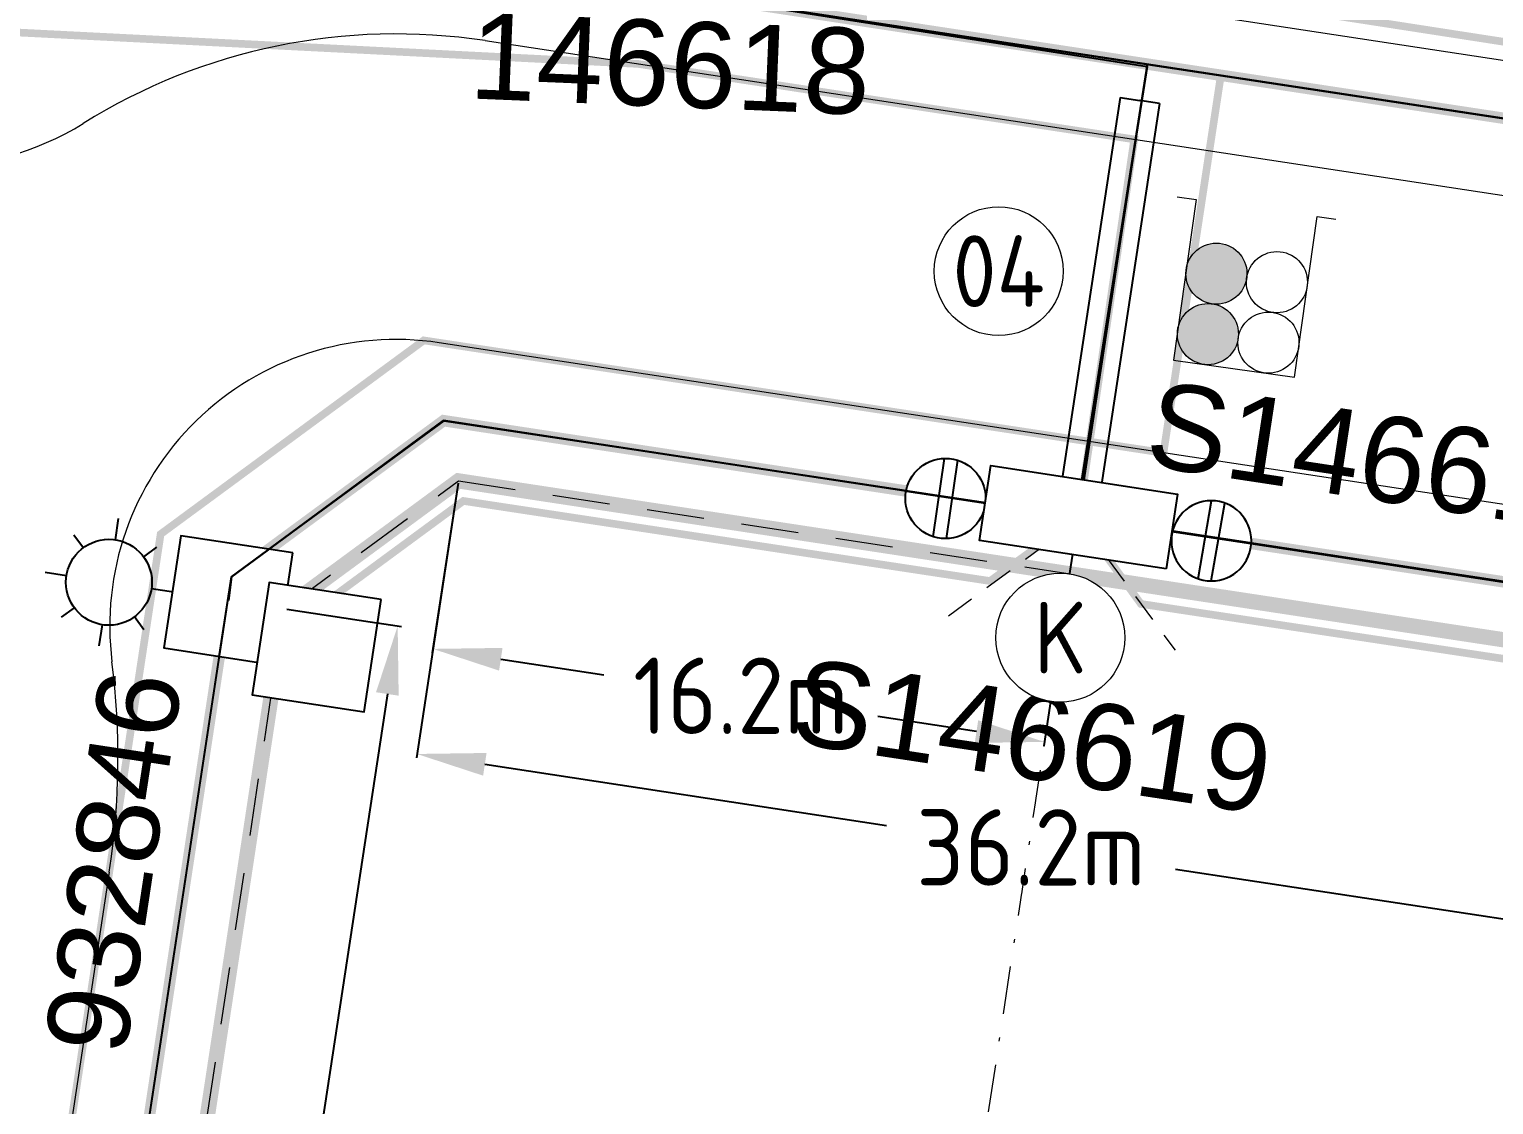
# Model space of a CAD drawing. Header units: metres. Extents: x 277548 to 280124, y 6243677 to 6246862.
# Drawn here: x 278824.48 to 278862.83, y 6245020.4 to 6245048.56 of the extents above; entities that cross this region are included whole.
import ezdxf
from ezdxf.enums import TextEntityAlignment as Align

# ---------------------------------------------------------------- set-up
doc = ezdxf.new("R2010")
doc.units = ezdxf.units.M
for name, pattern in [('Dash', [5, 3, -2]), ('DASHDOT2', [0.5, 0.25, -0.125, 0, -0.125]), ('IE Trench LV', [6.5, 5, -1.5]), ('PHANTOM2', [1.25, 0.625, -0.125, 0.125, -0.125, 0.125, -0.125]), ('Trench-Service', [1.5, 1, -0.5])]:
    doc.linetypes.add(name, pattern=pattern)
doc.layers.get('0').update_dxf_attribs({"color": 6})
for name, color, linetype, plot in [('_User Measure 240 LV CL', 6, 'Continuous', False), ('_User Measure 240 LV RL', 6, 'Continuous', False), ('_User Measure 50 LV', 6, 'Continuous', False), ('_User measure SL', 3, 'Continuous', False)]:
    doc.layers.add(name, color=color, linetype=linetype, plot=plot)
doc.layers.add('_User Measure SL RL', color=7, linetype='Continuous', true_color=0x00c763, plot=False)
for name, color, linetype, lineweight, true_color in [('_User ZKERB-3-1', 7, 'Continuous', 0, 0x949494), ('_User ZSTG2-1-1', 7, 'Continuous', 0, 0x0000f0), ('_User ZSTG5-1-1', 7, 'Continuous', 0, 0x0000f0)]:
    doc.layers.add(name, color=color, linetype=linetype, lineweight=lineweight, true_color=true_color)
doc.layers.add('Cadastre Developer_SP_NEW', color=253, linetype='Continuous', lineweight=5)
for name, color, linetype in [('Duct_SP_NEW', 2, 'Continuous'), ('Equip_LV_NEW', 2, 'Continuous'), ('Equip_SP_SL_NEW', 2, 'Continuous'), ('Mains_LV_NEW_T84', 2, 'Continuous'), ('Mains_LV_New_T94', 2, 'Continuous'), ('Mains_SL_NEW_R6', 2, 'Continuous'), ('Notes', 7, 'Continuous'), ('Notes_LV_MISC', 7, 'Continuous'), ('Notes_SP_MISC', 7, 'Continuous'), ('Notes_SP_NEW', 2, 'Continuous'), ('Services_SP_NEW_UG', 7, 'Trench-Service'), ('SupportsUG_SP_LV_NEW', 2, 'Continuous'), ('SupportsUG_SP_LV_SL_NEW', 2, 'Continuous'), ('Trench_SP_NEW', 2, 'Continuous')]:
    doc.layers.add(name, color=color, linetype=linetype)
doc.styles.add('iecISOCP', font='isocp.shx')
doc.styles.add('ieISOCP', font='isocp.shx')
doc.styles.add('POLE_LABEL', font='arial.ttf')
doc.styles.add('SL_LABEL', font='arial.ttf')
doc.styles.get("Standard").update_dxf_attribs({"font": 'arial.ttf'})
doc.linetypes.add('Cable 4', pattern='A,5.25,-0.1,["o",Standard,S=2,R=0,X=1.2,Y=-0.7],-4', length=9.35)
doc.linetypes.add('Cable New UG', pattern='A,7,-0.25,["x",Standard,S=2,R=0,X=0.2,Y=-0.8],-2.1', length=9.35)
doc.linetypes.add('IE Trench HV', pattern='A,7,-0.2,["/",Standard,S=3,R=0,X=0.6,Y=-1.4],-2.5', length=9.7)
doc.dimstyles.get("Standard").update_dxf_attribs({"dimtxt": 0.18, "dimasz": 0.18, "dimexe": 0.18, "dimexo": 0.0625, "dimgap": 0.09, "dimtad": 0, "dimtih": 1, "dimtoh": 1, "dimdec": 4, "dimzin": 0, "dimdsep": 46, "dimtxsty": 'Standard', "dimcen": 0.09, "dimadec": 0, "dimazin": 0, "dimtfac": 1, "dimtdec": 4, "dimtofl": 0, "dimtmove": 0, "dimatfit": 3, "dimfxl": 1, "dimtolj": 1, "dimtzin": 0, "dimarcsym": 0})

# ---------------------------------------------------------------- blocks, each defined once
blk = doc.blocks.new('PILLAR_NEW')
for tag, height, flags, p in [('ASSET_NUM', 2.25, 8, (2, 4)), ('STREET_CODE', 0.2, 9, (1.5, 2)), ('OWNED_BY', 0.2, 9, (1.5, 1.8)), ('OPERATED_BY', 0.2, 9, (1.5, 1.6)), ('MAINTAINED_BY', 0.2, 9, (1.5, 1.4))]:
    blk.add_attdef(tag, text='', height=height, dxfattribs=dict(flags=flags)).set_placement(p, align=Align.MIDDLE_LEFT)
blk.add_wipeout([(-2.475, 0.99), (2.475, 0.99), (2.475, -0.99), (-2.475, -0.99)])
at = {"lineweight": -3}
blk.add_lwpolyline([(-2.475, 0.99), (2.475, 0.99), (2.475, -0.99), (-2.475, -0.99)], close=True, dxfattribs=at)
for tag, flags, p in [('STATE', 9, (1.5, 1.2)), ('SUPPORT_TYPE', 9, (1.5, 1)), ('USAGE', 9, (1.5, 0.8)), ('LEGEND', 9, (1.5, 0.6)), ('PARENT', 9, (1.5, 0.4)), ('SUBURB', 9, (1.5, 0.2)), ('STREETNAME', 9, (1.5, 0)), ('LOCATION', 9, (1.5, -0.2)), ('NOTES', 9, (1.5, -0.4)), ('Z', 1, (1.5, -0.6))]:
    blk.add_attdef(tag, text='', height=0.2, dxfattribs=dict(flags=flags)).set_placement(p, align=Align.MIDDLE_LEFT)
blk = doc.blocks.new('*U125')
for p, q in [((0, 5.718), (0, 6.468)), ((-1.458, 5.676), (-1.061, 5.279)), ((1.459, 5.676), (1.061, 5.278)), ((-2.25, 4.218), (-1.5, 4.218)), ((1.5, 4.218), (2.25, 4.218)), ((-1.459, 2.76), (-1.061, 3.157)), ((1.458, 2.759), (1.061, 3.157)), ((0, 0), (0, 2.721)), ((0, 0), (0, 0))]:
    blk.add_line(p, q)
blk.add_circle((0, 4.218), 1.5)
at = {"style": 'SL_LABEL', "flags": 9}
for tag, height, p in [('ASSET_NUM', 2.5, (2, 2)), ('STREET_CODE', 0.2, (0, -0.2))]:
    blk.add_attdef(tag, text='', height=height, dxfattribs=at).set_placement(p, align=Align.MIDDLE_LEFT)
for tag, p, flags in [('Z', (0, 0), 1), ('OPERATED_BY', (0, -9.607), 9)]:
    blk.add_attdef(tag, p, '', height=0.2, dxfattribs=dict(flags=flags))
for tag, height, flags, p in [('CONSTRUCTED_VOLTAGE', 0.2, 9, (0, -0.4)), ('CONTROL_TYPE', 0.2, 9, (0, -0.6)), ('LANTERN_PURPOSE', 0.2, 9, (0, -0.8)), ('LANTERN_TYPE', 0.2, 9, (0, -1)), ('OPERATING_VOLTAGE', 0.2, 9, (0, -1.4)), ('ORIENTATION', 0.2, 9, (0, -1.6)), ('NO_PHASES', 0.2, 9, (0, -1.2)), ('OWNED_BY', 0.2, 9, (0, -1.8)), ('STATE', 0.2, 9, (0, -2)), ('LNUMBER', 2.5, 8, (1.2, -2.8)), ('CEXIST', 0.2, 9, (0, -2.4)), ('CNEW', 0.2, 9, (0, -2.6)), ('USAGE', 0.2, 9, (0, -2.2)), ('CNUMBER', 0.2, 9, (0, -2.8)), ('CREMOVE', 0.2, 9, (0, -3)), ('CREPLACE', 0.2, 9, (0, -3.2)), ('LKINGHEIGHT', 0.2, 9, (0, -3.4)), ('LBRACKET', 0.2, 9, (0, -3.6)), ('LBRACKETVOCAB', 0.2, 9, (0, -3.8)), ('LCATEGORY', 0.2, 9, (0, -4)), ('LCHARGE1', 0.2, 9, (0, -4.2)), ('LCHARGE1PERCENT', 0.2, 9, (0, -4.4)), ('LCHARGE2', 0.2, 9, (0, -4.6)), ('LCHARGE2PERCENT', 0.2, 9, (0, -4.8)), ('LCHARGE3', 0.2, 9, (0, -5)), ('LCHARGE3PERCENT', 0.2, 9, (0, -5.2)), ('LEXIST', 0.2, 9, (0, -5.4)), ('LLAMP', 0.2, 9, (0, -5.6)), ('LLAMPVOCAB', 0.2, 9, (0, -5.8)), ('LMAST', 0.2, 9, (0, -6)), ('LMASTVOCAB', 0.2, 9, (0, -6.2)), ('LNEW', 0.2, 9, (0, -6.4)), ('LANTNUMBER', 0.2, 9, (0, -6.6)), ('LOUTREACH', 0.2, 9, (0, -7)), ('LOUTREACHVOCAB', 0.2, 9, (0, -7.2)), ('LRATECODE', 0.2, 9, (0, -7.4)), ('LREMOVE', 0.2, 9, (0, -7.6)), ('LREPLACE', 0.2, 9, (0, -7.8)), ('LTYPE', 0.2, 9, (0, -8)), ('LTYPEVOCAB', 0.2, 9, (0, -8.2)), ('SUBURB', 0.2, 9, (0, -8.6)), ('LEGEND', 0.2, 9, (0, -8.4)), ('STREETNAME', 0.2, 9, (0, -8.8)), ('LOCATION', 0.2, 9, (0, -9)), ('NOTES', 0.2, 9, (0, -9.2)), ('MAINTAINED_BY', 0.2, 9, (0, -9.863))]:
    blk.add_attdef(tag, text='', height=height, dxfattribs=dict(flags=flags)).set_placement(p, align=Align.MIDDLE_LEFT)
blk = doc.blocks.new('COLUMN_NEW')
for tag, flags, p in [('SUBURB', 9, (1.5, -1.8)), ('STREETNAME', 9, (1.5, -2)), ('LOCATION', 9, (1.5, -2.2)), ('NOTES', 9, (1.5, -2.4)), ('LABEL_ALIGNMENT', 9, (1.5, -2.6)), ('Z', 1, (1.5, -2.8))]:
    blk.add_attdef(tag, text='', height=0.2, dxfattribs=dict(flags=flags)).set_placement(p, align=Align.MIDDLE_LEFT)
blk.add_wipeout([(-1.485, -1.485), (1.485, -1.485), (1.485, 1.485), (-1.485, 1.485)])
at = {"lineweight": -3}
blk.add_lwpolyline([(-1.485, -1.485), (1.485, -1.485), (1.485, 1.485), (-1.485, 1.485)], close=True, dxfattribs=at)
at = {"flags": 8}
blk.add_attdef('ASSET_NUM', text='', height=2.25, rotation=270, dxfattribs=at).set_placement((2, 2), align=Align.MIDDLE_LEFT)
at = {"style": 'POLE_LABEL', "flags": 9}
blk.add_attdef('STRUCTURE_PLANT_NUMBER', text='', height=0.2, dxfattribs=at).set_placement((1.5, 0.242), align=Align.MIDDLE_LEFT)
at = {"flags": 9}
for tag, p in [('STREET_CODE', (1.5, 0)), ('OWNED_BY', (1.5, -0.4)), ('COLUMN_TYPE', (1.5, -0.2)), ('OPERATED_BY', (1.5, -0.6)), ('MAINTAINED_BY', (1.5, -0.8)), ('STATE', (1.5, -1)), ('USAGE', (1.5, -1.2)), ('LEGEND', (1.5, -1.4)), ('PARENT', (1.5, -1.6))]:
    blk.add_attdef(tag, text='', height=0.2, dxfattribs=at).set_placement(p, align=Align.MIDDLE_LEFT)
blk = doc.blocks.new('*U127')
for tag, flags, p in [('OPERATED_BY', 9, (1.5, -2)), ('MAINTAINED_BY', 9, (1.5, -2.2)), ('TYPE', 9, (1.5, -2.6)), ('Z', 1, (1.5, -2.8)), ('NUMBER_OF_PHASES', 9, (1.5, -2.4))]:
    blk.add_attdef(tag, text='', height=0.2, dxfattribs=dict(flags=flags)).set_placement(p, align=Align.MIDDLE_LEFT)
blk.add_wipeout([(-1.063, 1.05), (-1.186, 0.908), (-1.291, 0.752), (-1.375, 0.585), (-1.437, 0.408), (-1.477, 0.224), (-1.494, 0.037), (-1.486, -0.15), (-1.456, -0.335), (-1.402, -0.515), (-1.327, -0.687), (-1.23, -0.848), (-1.114, -0.995), (-0.981, -1.127), (-0.832, -1.241), (-0.67, -1.335), (-0.497, -1.409), (-0.317, -1.46), (-0.131, -1.488), (0.057, -1.493), (0.243, -1.474), (0.426, -1.432), (0.602, -1.367), (0.769, -1.281), (0.923, -1.175), (1.063, -1.05), (1.186, -0.908), (1.291, -0.752), (1.375, -0.585), (1.437, -0.408), (1.477, -0.224), (1.494, -0.037), (1.486, 0.15), (1.456, 0.335), (1.402, 0.515), (1.327, 0.687), (1.23, 0.848), (1.114, 0.995), (0.981, 1.127), (0.832, 1.241), (0.67, 1.335), (0.497, 1.409), (0.317, 1.46), (0.131, 1.488), (-0.057, 1.493), (-0.243, 1.474), (-0.426, 1.432), (-0.602, 1.367), (-0.769, 1.281), (-0.923, 1.175)])
for p, q in [((-0.24, -1.481), (-0.26, 1.477)), ((0.26, -1.477), (0.24, 1.481))]:
    blk.add_line(p, q)
blk.add_circle((0, 0), 1.5)
at = {"flags": 9}
for tag, p in [('ACTUAL_STATUS', (1.5, 0)), ('OPERATING_VOLTAGE', (1.5, -0.6)), ('CONSTRUCTED_VOLTAGE', (1.5, -0.2)), ('NO_PHASES', (1.5, -0.4)), ('ORIENTATION', (1.5, -0.8)), ('STATE', (1.5, -1)), ('SWITCH_TYPE', (1.5, -1.2)), ('USAGE', (1.5, -1.4)), ('NOTES', (1.5, -1.6)), ('OWNED_BY', (1.5, -1.8))]:
    blk.add_attdef(tag, text='', height=0.2, dxfattribs=at).set_placement(p, align=Align.MIDDLE_LEFT)
blk = doc.blocks.new('DUCT_INDICATOR')
at = {"color": 7, "lineweight": 9, "flags": 1}
blk.add_attdef('Z', (0, 0), '', height=0.2, dxfattribs=at)
at = {"color": 8, "linetype": 'Continuous', "lineweight": 15, "ltscale": 0.1}
blk.add_wipeout([(2.25, 0), (2.249, 0.05), (2.232, 0.285), (2.217, 0.386), (2.184, 0.54), (2.139, 0.698), (2.097, 0.815), (2.039, 0.952), (1.942, 1.137), (1.859, 1.268), (1.755, 1.408), (1.605, 1.577), (1.561, 1.62), (1.501, 1.676), (1.425, 1.742), (1.336, 1.81), (1.264, 1.862), (1.173, 1.92), (1.096, 1.965), (1.032, 2), (1, 2.015), (0.975, 2.028), (0.946, 2.041), (0.91, 2.058), (0.883, 2.07), (0.857, 2.08), (0.833, 2.09), (0.787, 2.108), (0.756, 2.119), (0.719, 2.132), (0.671, 2.148), (0.618, 2.163), (0.606, 2.167), (0.554, 2.181), (0.524, 2.188), (0.502, 2.193), (0.477, 2.199), (0.425, 2.209), (0.381, 2.218), (0.331, 2.225), (0.273, 2.233), (0.227, 2.239), (0.18, 2.243), (0.084, 2.248), (0.048, 2.249), (0, 2.25), (-0.048, 2.249), (-0.084, 2.248), (-0.18, 2.243), (-0.227, 2.239), (-0.273, 2.233), (-0.331, 2.225), (-0.381, 2.218), (-0.425, 2.209), (-0.477, 2.199), (-0.502, 2.193), (-0.524, 2.188), (-0.554, 2.181), (-0.606, 2.167), (-0.618, 2.163), (-0.671, 2.148), (-0.719, 2.132), (-0.756, 2.119), (-0.787, 2.108), (-0.833, 2.09), (-0.857, 2.08), (-0.883, 2.07), (-0.91, 2.058), (-0.946, 2.041), (-0.975, 2.028), (-1, 2.015), (-1.032, 2), (-1.096, 1.965), (-1.173, 1.92), (-1.264, 1.862), (-1.336, 1.81), (-1.425, 1.742), (-1.501, 1.676), (-1.561, 1.62), (-1.605, 1.577), (-1.755, 1.408), (-1.859, 1.268), (-1.942, 1.137), (-2.039, 0.952), (-2.097, 0.815), (-2.139, 0.698), (-2.184, 0.54), (-2.217, 0.386), (-2.232, 0.285), (-2.249, 0.05), (-2.25, 0), (-2.249, -0.05), (-2.232, -0.285), (-2.217, -0.386), (-2.184, -0.54), (-2.139, -0.698), (-2.097, -0.815), (-2.039, -0.952), (-1.942, -1.137), (-1.859, -1.268), (-1.755, -1.408), (-1.605, -1.577), (-1.561, -1.62), (-1.501, -1.676), (-1.425, -1.742), (-1.336, -1.81), (-1.264, -1.862), (-1.173, -1.92), (-1.096, -1.965), (-1.032, -2), (-1, -2.015), (-0.975, -2.028), (-0.946, -2.041), (-0.91, -2.058), (-0.883, -2.07), (-0.857, -2.08), (-0.833, -2.09), (-0.787, -2.108), (-0.756, -2.119), (-0.719, -2.132), (-0.671, -2.148), (-0.618, -2.163), (-0.606, -2.167), (-0.554, -2.181), (-0.524, -2.188), (-0.502, -2.193), (-0.477, -2.199), (-0.425, -2.209), (-0.381, -2.218), (-0.331, -2.225), (-0.273, -2.233), (-0.227, -2.239), (-0.18, -2.243), (-0.084, -2.248), (-0.048, -2.249), (0, -2.25), (0.048, -2.249), (0.084, -2.248), (0.18, -2.243), (0.227, -2.239), (0.273, -2.233), (0.331, -2.225), (0.381, -2.218), (0.425, -2.209), (0.477, -2.199), (0.502, -2.193), (0.524, -2.188), (0.554, -2.181), (0.606, -2.167), (0.618, -2.163), (0.671, -2.148), (0.719, -2.132), (0.756, -2.119), (0.787, -2.108), (0.833, -2.09), (0.857, -2.08), (0.883, -2.07), (0.91, -2.058), (0.946, -2.041), (0.975, -2.028), (1, -2.015), (1.032, -2), (1.096, -1.965), (1.173, -1.92), (1.264, -1.862), (1.336, -1.81), (1.425, -1.742), (1.501, -1.676), (1.561, -1.62), (1.605, -1.577), (1.755, -1.408), (1.859, -1.268), (1.942, -1.137), (2.039, -0.952), (2.097, -0.815), (2.139, -0.698), (2.184, -0.54), (2.217, -0.386), (2.232, -0.285), (2.249, -0.05)], dxfattribs=at)
at = {"color": 7, "lineweight": 9}
blk.add_circle((0, 0), 2.25, dxfattribs=at)
blk.add_attdef('CODE', text='', height=1.8, dxfattribs=at).set_placement((0, 0), align=Align.MIDDLE_CENTER)
blk = doc.blocks.new('*D135')
at = {"layer": 'Defpoints', "color": 0, "transparency": 16777216}
for p in [(278835.717, 6245036.734), (278871.505, 6245031.293), (278834.63, 6245029.583)]:
    blk.add_point(p, dxfattribs=at)
at = {"layer": 'Notes', "color": 0, "linetype": 'ByBlock', "lineweight": -2, "transparency": 16777216}
blk.add_line((278835.707, 6245036.672), (278834.615, 6245029.484), dxfattribs=at)
at = {"layer": 'Notes', "color": 0, "lineweight": -2, "transparency": 16777216}
for p, q in [((278871.496, 6245031.231), (278870.403, 6245024.043)), ((278836.409, 6245029.312), (278846.925, 6245027.713)), ((278868.639, 6245024.412), (278854.498, 6245026.562))]:
    blk.add_line(p, q, dxfattribs=at)
at = {"layer": 'Notes', "color": 0, "transparency": 16777216}
for points in [[(278836.454, 6245029.609), (278836.364, 6245029.015), (278834.63, 6245029.583)], [(278868.684, 6245024.709), (278868.594, 6245024.116), (278870.418, 6245024.142)]]:
    blk.add_solid(points, dxfattribs=at)
at = {"layer": 'Notes', "color": 0, "lineweight": 5, "transparency": 16777216, "insert": (278850.711, 6245027.138), "char_height": 2, "attachment_point": 5, "style": 'iecISOCP', "bg_fill": 3, "box_fill_scale": 1.1, "bg_fill_color": 256, "bg_fill_true_color": 13158600, "bg_fill_transparency": 0}
blk.add_mtext('\\A1;36.2m', dxfattribs=at)
blk = doc.blocks.new('*D136')
at = {"layer": 'Defpoints', "color": 0, "transparency": 16777216}
for p in [(278835.717, 6245036.734), (278851.733, 6245034.299), (278835.048, 6245032.334)]:
    blk.add_point(p, dxfattribs=at)
at = {"layer": 'Notes', "color": 0, "linetype": 'ByBlock', "lineweight": -2, "transparency": 16777216}
blk.add_line((278835.707, 6245036.672), (278835.033, 6245032.235), dxfattribs=at)
at = {"layer": 'Notes', "color": 0, "lineweight": -2, "transparency": 16777216}
for p, q in [((278851.723, 6245034.237), (278851.049, 6245029.8)), ((278836.827, 6245032.063), (278839.526, 6245031.653)), ((278849.284, 6245030.169), (278846.699, 6245030.562))]:
    blk.add_line(p, q, dxfattribs=at)
at = {"layer": 'Notes', "color": 0, "transparency": 16777216}
for points in [[(278836.872, 6245032.36), (278836.782, 6245031.766), (278835.048, 6245032.334)], [(278849.329, 6245030.466), (278849.239, 6245029.873), (278851.064, 6245029.899)]]:
    blk.add_solid(points, dxfattribs=at)
at = {"layer": 'Notes', "color": 0, "lineweight": 5, "transparency": 16777216, "insert": (278843.113, 6245031.108), "char_height": 2, "attachment_point": 5, "style": 'iecISOCP'}
blk.add_mtext('\\A1;16.2m', dxfattribs=at)
blk = doc.blocks.new('*D137')
at = {"layer": 'Defpoints', "color": 0, "transparency": 16777216}
for p in [(278831.162, 6245033.384), (278825.75, 6244997.789), (278828.715, 6244997.338)]:
    blk.add_point(p, dxfattribs=at)
at = {"layer": 'Notes', "color": 0, "lineweight": -2, "transparency": 16777216}
for p, q in [((278831.223, 6245033.375), (278834.225, 6245032.918)), ((278833.856, 6245031.154), (278831.814, 6245017.726)), ((278828.985, 6244999.118), (278831.282, 6245014.226))]:
    blk.add_line(p, q, dxfattribs=at)
at = {"layer": 'Notes', "color": 0, "linetype": 'ByBlock', "lineweight": -2, "transparency": 16777216}
blk.add_line((278825.812, 6244997.78), (278828.814, 6244997.323), dxfattribs=at)
at = {"layer": 'Notes', "color": 0, "transparency": 16777216}
for points in [[(278833.559, 6245031.199), (278834.152, 6245031.109), (278834.126, 6245032.933)], [(278828.689, 6244999.163), (278829.282, 6244999.073), (278828.715, 6244997.338)]]:
    blk.add_solid(points, dxfattribs=at)
at = {"layer": 'Notes', "color": 0, "lineweight": 5, "transparency": 16777216, "insert": (278831.548, 6245015.976), "char_height": 2, "attachment_point": 5, "style": 'iecISOCP', "bg_fill": 3, "box_fill_scale": 1.1, "bg_fill_color": 256, "bg_fill_true_color": 13158600, "bg_fill_transparency": 0}
blk.add_mtext('\\A1;36m', dxfattribs=at)
blk = doc.blocks.new('Earth')
for p, q in [((0, -1.022), (0, 0)), ((0, -3.066), (0, -1.022)), ((-1.5, -3.066), (1.5, -3.066)), ((-1, -3.666), (1, -3.666)), ((-0.25, -4.266), (0.25, -4.266))]:
    blk.add_line(p, q)

msp = doc.modelspace()

# ---------------------------------------------------------------- hatches: boundary and pattern name
at = {"layer": 'Notes_SP_MISC', "lineweight": 9}
h = msp.add_hatch(color=3, dxfattribs=at)
h.dxf.hatch_style = 1
h.paths.add_polyline_path([(278854.77493, 6245042.27008, 1), (278856.35936, 6245042.04743, 1)])
h = msp.add_hatch(color=3, dxfattribs=at)
h.dxf.hatch_style = 1
h.paths.add_polyline_path([(278854.55244, 6245040.68677, 1), (278856.13687, 6245040.46412, 1)])

# ---------------------------------------------------------------- linework, layer by layer
at = {"layer": '_User ZKERB-3-1', "linetype": 'Continuous'}
for p, q in [((278836.41456, 6245048.25967), (278947.20107, 6245031.41687)), ((278945.99865, 6245023.50775), (278835.21214, 6245040.35055)), ((278826.57344, 6245026.49152), (278818.75526, 6244975.066))]:
    msp.add_line(p, q, dxfattribs=at)
for centre, radius, start, end in [((278834.08487, 6245032.93574), 15.5, 81.355552, 121.902025), ((278821.9301, 6245052.46166), 7.5, 236.621876, 301.902026), ((278834.08487, 6245032.93574), 7.5, 81.355554, 187.182174), ((278806.80064, 6245029.49757), 20, 351.355557, 7.182173)]:
    msp.add_arc(centre, radius, start, end, dxfattribs=at)
at = {"layer": '_User ZSTG2-1-1', "color": 252, "linetype": 'Dash', "ltscale": 0.5, "true_color": 0x878787}
for p, q in [((278831.16095, 6245033.38027), (278835.71672, 6245036.73362)), ((278835.71672, 6245036.73362), (278851.73269, 6245034.29872)), ((278825.75007, 6244997.78922), (278831.16095, 6245033.38027))]:
    msp.add_line(p, q, dxfattribs=at)
at = {"layer": 'Cadastre Developer_SP_NEW', "color": 2}
msp.add_lwpolyline([(278881.03676, 6245077.88944), (278876.98037, 6245078.50613), (278859.74145, 6245081.12695), (278854.85663, 6245048.99615), (278876.15194, 6245045.75864)], close=True, dxfattribs=at)
at = {"layer": 'Duct_SP_NEW'}
for p, q in [((278853.0457, 6245046.76801), (278851.39116, 6245035.88356)), ((278853.0457, 6245046.76801), (278853.5598, 6245046.68986)), ((278854.07389, 6245046.61172), (278853.5598, 6245046.68986)), ((278854.07389, 6245046.61172), (278852.41935, 6245035.72727)), ((278851.39116, 6245035.88356), (278851.90525, 6245035.80542)), ((278852.41935, 6245035.72727), (278851.90525, 6245035.80542))]:
    msp.add_line(p, q, dxfattribs=at)
at = {"layer": 'Mains_LV_NEW_T84', "color": 170, "linetype": 'Cable New UG', "ltscale": 0.75, "flags": 128}
for points in [[(278851.95639, 6245035.78195, 0.2, 0.2, 0), (278853.41468, 6245045.67515, 0.2, 0.2, 0), (278840.42298, 6245047.65027, 0.2, 0.2, 0), (278833.27385, 6245048.01245, 0.2, 0.2, 0), (278810.49083, 6245049.16636, 0.2, 0.2, 0), (278793.91669, 6245051.68612, 0.2, 0.2, 0), (278785.40503, 6245052.98014, 0.2, 0.2, 0), (278785.70563, 6245054.95742, 0.2, 0.2, 0), (278791.35434, 6245054.09865, 0.2, 0.2, 0)], [(278875.91788, 6245044.21912, 0, 0, 0), (278876.22385, 6245046.19557, 0.2, 0.2, 0), (278854.00779, 6245049.6366, 0, 0, 0), (278851.72906, 6245047.95439, 0.2, 0.2, 0), (278840.62438, 6245049.64263, 0.2, 0.2, 0), (278833.37505, 6245050.00988, 0.2, 0.2, 0), (278810.69223, 6245051.15872, 0.2, 0.2, 0), (278794.21729, 6245053.6634, 0.2, 0.2, 0), (278791.35434, 6245054.09865, 0, 0, 0)]]:
    msp.add_lwpolyline(points, format="xyseb", dxfattribs=at)
at = {"layer": 'Mains_LV_NEW_T84', "color": 170, "linetype": 'Cable New UG', "ltscale": 0.75, "const_width": 0.2, "flags": 128}
for points in [[(278854.1806, 6245037.46678), (278855.68362, 6245047.35318), (278875.91773, 6245044.21914)], [(278846.55166, 6245001.87608), (278848.64482, 6245001.55786), (278849.07064, 6245004.35879), (278831.7192, 6245006.99671), (278830.27359, 6244997.48796), (278822.34725, 6244998.693), (278827.91861, 6245035.3396), (278834.8095, 6245040.41176), (278854.1806, 6245037.46678)], [(278845.94848, 6244997.90851), (278850.01891, 6244997.28968), (278851.34852, 6245006.03546), (278830.04253, 6245009.2746), (278828.59692, 6244999.76585), (278824.62514, 6245000.36967), (278829.77138, 6245034.21998), (278835.32791, 6245038.30996), (278871.73094, 6245032.77564), (278947.0253, 6245021.32869), (278947.97979, 6245021.03368), (278966.3472, 6245015.35672), (279021.94681, 6245006.90394)]]:
    msp.add_lwpolyline(points, dxfattribs=at)
at = {"layer": 'Mains_LV_New_T94', "color": 140, "linetype": 'IE Trench HV', "ltscale": 0.5, "const_width": 0.2}
msp.add_lwpolyline([(278851.94803, 6245035.78326), (278853.58919, 6245033.51222), (278871.43129, 6245030.81338)], dxfattribs=at)
at = {"layer": 'Mains_SL_NEW_R6', "linetype": 'Cable 4', "ltscale": 0.5, "const_width": 0.2, "flags": 128}
msp.add_lwpolyline([(278831.52549, 6245032.45145), (278831.62414, 6245033.10036), (278835.84632, 6245036.20817), (278849.63941, 6245034.11122), (278851.94803, 6245035.78326)], dxfattribs=at)
at = {"layer": 'Notes', "color": 20, "linetype": 'PHANTOM2', "ltscale": 7.5, "true_color": 0xff470a, "const_width": 0.4, "flags": 128}
msp.add_lwpolyline([(278712.86941, 6245013.43315), (278767.2156, 6245005.17086), (278767.14334, 6245004.69554), (278807.65682, 6244998.53631), (278825.45234, 6244995.83087), (278831.16095, 6245033.38027), (278835.71672, 6245036.73362), (278928.84662, 6245022.57515), (278922.83453, 6244983.02954), (279016.1591, 6244968.84147), (279021.71096, 6245005.42257), (279066.95005, 6244998.5449, -0.22112969), (279078.54179, 6244990.84841), (279082.46915, 6244984.43411), (279080.92324, 6244979.35359), (279088.02408, 6244962.81339, 0.21979365), (279144.98476, 6245027.52503)], format="xyb", dxfattribs=at)
at = {"layer": 'Notes_SP_MISC', "color": 3, "lineweight": 9}
msp.add_lwpolyline([(278854.53739, 6245044.17278), (278855.03252, 6245044.1032), (278854.44112, 6245039.89455), (278857.60998, 6245039.44926), (278858.20139, 6245043.65791), (278858.69652, 6245043.58833)], dxfattribs=at)
for centre in [(278855.56715, 6245042.15875), (278857.15158, 6245041.93611), (278855.34466, 6245040.57544), (278856.92909, 6245040.3528)]:
    msp.add_circle(centre, 0.8, dxfattribs=at)
at = {"layer": 'Trench_SP_NEW', "color": 5, "linetype": 'IE Trench LV', "ltscale": 0.5, "const_width": 0.3, "flags": 128}
msp.add_lwpolyline([(279129.35498, 6245032.81274, -0.04268116), (279121.6247, 6245015.10124, -0.00976028), (279119.43908, 6245011.25157, -0.08777569), (279100.90831, 6244989.73532), (279094.33449, 6244990.90855), (279090.05552, 6244997.8971, 0.15532775), (279076.29145, 6245009.80506, 0.06362464), (279068.97913, 6245011.89155), (279038.5221, 6245016.52191), (278999.53211, 6245022.44953), (278969.03566, 6245027.08588), (278949.71376, 6245033.05785), (278918.5171, 6245037.80065), (278875.92648, 6245044.27568), (278854.6233, 6245047.51438), (278840.62438, 6245049.64263), (278833.35202, 6245050.01098), (278810.69223, 6245051.15872), (278749.66473, 6245060.43669)], format="xyb", dxfattribs=at)
at = {"layer": 'Trench_SP_NEW', "color": 10, "linetype": 'IE Trench HV', "lineweight": 35, "ltscale": 0.5, "const_width": 0.3, "flags": 128}
msp.add_lwpolyline([(279082.15654, 6244978.25393), (279084.10264, 6244984.64964), (279079.76914, 6244991.59639, 0.22535412), (279067.17224, 6245000.02836), (279021.94681, 6245006.90394), (278966.3472, 6245015.35672), (278947.0253, 6245021.32869), (278929.07207, 6245024.05811), (278871.73094, 6245032.77564), (278835.32791, 6245038.30996), (278829.77138, 6245034.21998), (278824.26711, 6244998.01468), (278823.96938, 6244996.05632)], format="xyb", dxfattribs=at)

# ---------------------------------------------------------------- block references
at = {"layer": 'Equip_SP_SL_NEW', "xscale": 0.7500000000000001, "yscale": 0.7500000000000001, "zscale": 0.7500000000000001, "rotation": 81.36136861809018}
msp.add_blockref('*U125', (278829.6928, 6245033.60332), dxfattribs=at)
at = {"layer": 'Notes_LV_MISC', "rotation": 351.19546960794}
msp.add_blockref('Earth', (278851.95513, 6245035.77343), dxfattribs=at)

# ---------------------------------------------------------------- next in the draw order: block references
at = {"layer": 'Equip_LV_NEW', "yscale": 0.7, "zscale": 0.7}
for p, xscale, rotation in [((278848.47246, 6245036.27193), 0.7, 351.3407632825759), ((278855.43408, 6245035.16215), -0.6999999999999998, 350.5440339067407)]:
    msp.add_blockref('*U127', p, dxfattribs=dict(at, xscale=xscale, rotation=rotation))
at = {"layer": 'Notes_SP_NEW', "color": 7, "lineweight": 15, "ltscale": 0.5}
ref = msp.add_blockref('DUCT_INDICATOR', (278849.86581, 6245042.22437), dxfattribs=dict(at, xscale=0.75, yscale=0.75))
ref.add_attrib('CODE', '04', dxfattribs={"layer": '0', "color": 7, "height": 1.875, "style": 'ieISOCP'}).set_placement((278849.86581, 6245042.22437), align=Align.MIDDLE_CENTER)
at = {"layer": 'SupportsUG_SP_LV_NEW'}
ref = msp.add_blockref('PILLAR_NEW', (278833.37505, 6245050.00988), dxfattribs=dict(at, rotation=357.6376805100211))
ref.add_attrib('ASSET_NUM', '146618', dxfattribs={"layer": '0', "height": 2.25, "rotation": 357.637681}).set_placement((278836.02398, 6245047.87188), align=Align.MIDDLE_LEFT)
at = {"layer": 'SupportsUG_SP_LV_SL_NEW'}
ref = msp.add_blockref('COLUMN_NEW', (278829.6928, 6245033.60332), dxfattribs=dict(at, rotation=171.3613686180902))
ref.add_attrib('ASSET_NUM', '932846', dxfattribs={"layer": '0', "height": 2.15, "rotation": 81.361369}).set_placement((278825.92507, 6245021.80528), align=Align.MIDDLE_LEFT)

# ---------------------------------------------------------------- next in the draw order: linework, layer by layer
at = {"layer": '_User Measure 240 LV CL', "color": 241, "true_color": 0xf7abae, "flags": 128}
msp.add_lwpolyline([(278875.92648, 6245044.27568), (278840.63444, 6245049.6411), (278833.3753, 6245050.00965)], dxfattribs=at)

# ---------------------------------------------------------------- next in the draw order: block references
at = {"layer": 'Notes_LV_MISC', "rotation": 171.3613686180902}
msp.add_blockref('COLUMN_NEW', (278832.00514, 6245032.37858), dxfattribs=at)

# ---------------------------------------------------------------- next in the draw order: dimensions: what is measured, and where the dimension line sits
at = {"layer": 'Notes', "color": 8, "lineweight": 5}
dim = msp.add_linear_dim(base=(278834.62954, 6245029.58251), p1=(278871.50549, 6245031.29268), p2=(278835.71672, 6245036.73362), angle=171.355557, text='36.2m', dimstyle='Standard', override={"dimtxt": 2, "dimasz": 1.8, "dimexe": 0.1, "dimgap": 0.75, "dimtxsty": 'iecISOCP', "dimtfill": 1}, dxfattribs=at)
dim.commit()
dim.dimension.update_dxf_attribs({"geometry": '*D135', "text_midpoint": (278850.7114, 6245027.1376), "dimtype": 161})

# ---------------------------------------------------------------- next in the draw order: dimensions: what is measured, and where the dimension line sits
for base, p1, p2, angle, text, override, picture, middle in [((278835.04779, 6245032.33363), (278851.73269, 6245034.29872), (278835.71672, 6245036.73362), 171.355552, '16.2m', {"dimtxt": 2, "dimasz": 1.8, "dimexe": 0.1, "dimgap": 0.75, "dimtxsty": 'iecISOCP'}, '*D136', (278843.11255, 6245031.10755)), ((278828.71481, 6244997.3385), (278831.16153, 6245033.38408), (278825.75007, 6244997.78922), 261.355558, '36m', {"dimtxt": 2, "dimasz": 1.8, "dimexe": 0.1, "dimgap": 0.75, "dimtxsty": 'iecISOCP', "dimtfill": 1}, '*D137', (278831.54824, 6245015.97589))]:
    dim = msp.add_linear_dim(base=base, p1=p1, p2=p2, angle=angle, text=text, dimstyle='Standard', override=override, dxfattribs=at)
    dim.commit()
    dim.dimension.update_dxf_attribs({"geometry": picture, "text_midpoint": middle, "dimtype": 161})

# ---------------------------------------------------------------- next in the draw order: block references
at = {"layer": 'Notes_LV_MISC'}
ref = msp.add_blockref('PILLAR_NEW', (278851.95639, 6245035.78195), dxfattribs=dict(at, rotation=171.3555564098478))
ref.add_attrib('ASSET_NUM', 'S146619', dxfattribs={"layer": '0', "height": 2.25, "rotation": 171.355556, "text_generation_flag": 6}).set_placement((278856.96495, 6245029.11429), align=Align.MIDDLE_RIGHT)

# ---------------------------------------------------------------- next in the draw order: linework, layer by layer
at = {"layer": '_User Measure 240 LV CL', "color": 41, "true_color": 0xf4ee51, "flags": 128}
msp.add_lwpolyline([(278791.30856, 6245054.10561), (278810.68705, 6245051.15899), (278840.62438, 6245049.64263), (278853.75074, 6245047.58639), (278851.88314, 6245035.73627)], dxfattribs=at)
at = {"layer": '_User Measure 240 LV CL', "color": 241, "true_color": 0xf7abae, "flags": 128}
msp.add_lwpolyline([(278824.55999, 6244999.94116), (278829.77138, 6245034.21998), (278835.3279, 6245038.30995), (278851.89431, 6245035.80708), (278853.76002, 6245047.64563), (278875.92648, 6245044.27568), (278918.5171, 6245037.80065), (278949.71376, 6245033.05785), (278960.36661, 6245029.76529), (278969.46866, 6245026.95205), (278999.53211, 6245022.44953), (279068.97919, 6245011.89154, -0.03177994), (279072.7017, 6245011.08092, -0.03177994), (279076.29145, 6245009.80506, -0.13861932), (279088.97674, 6244999.53619), (279094.33449, 6244990.90855), (279100.90831, 6244989.73532), (279102.58932, 6244991.12219, 0.07790843), (279119.43908, 6245011.25157), (279121.63885, 6245015.12797)], format="xyb", dxfattribs=at)
at = {"layer": '_User Measure 240 LV CL', "color": 152, "true_color": 0x2776bb, "flags": 128}
msp.add_lwpolyline([(278824.55999, 6244999.94116), (278829.77138, 6245034.21998), (278835.33951, 6245038.3082), (278851.90525, 6245035.80542), (278947.0253, 6245021.32869), (278966.3472, 6245015.35672), (279021.94681, 6245006.90394)], dxfattribs=at)
at = {"layer": '_User Measure 240 LV RL', "flags": 128}
msp.add_lwpolyline([(278749.66773, 6245060.43571), (278810.6933, 6245051.15804), (278840.62438, 6245049.64263), (278949.71376, 6245033.05785), (278969.03566, 6245027.08588), (279068.97913, 6245011.89155, -0.22113792), (279090.05552, 6244997.8971), (279094.33449, 6244990.90855), (279100.90831, 6244989.73532, 0.09865968), (279121.63885, 6245015.12797)], format="xyb", dxfattribs=at)
for points in [[(278851.95639, 6245035.78195), (278853.76002, 6245047.64563)], [(278823.96938, 6244996.05632), (278829.77138, 6245034.21998), (278835.32791, 6245038.30996), (278947.0253, 6245021.32869), (278966.3472, 6245015.35672), (279021.94505, 6245006.90421)]]:
    msp.add_lwpolyline(points, dxfattribs=at)
at = {"layer": '_User Measure 50 LV', "color": 4, "flags": 128}
msp.add_lwpolyline([(278851.95639, 6245035.78195), (278871.72739, 6245032.76101)], dxfattribs=at)
at = {"layer": '_User measure SL', "flags": 128}
msp.add_lwpolyline([(278851.95639, 6245035.78195), (278835.32791, 6245038.30996), (278829.77138, 6245034.21998), (278829.6928, 6245033.60332)], dxfattribs=at)
at = {"layer": '_User Measure SL RL', "flags": 128}
msp.add_lwpolyline([(278851.94798, 6245035.78323), (278835.32791, 6245038.30996), (278829.77138, 6245034.21998), (278829.6928, 6245033.60332)], dxfattribs=at)
at = {"layer": '_User ZSTG5-1-1', "color": 252, "linetype": 'DASHDOT2', "ltscale": 5, "true_color": 0x878787}
msp.add_line((278851.73269, 6245034.29872), (278845.7206, 6244994.75312), dxfattribs=at)
at = {"layer": 'Services_SP_NEW_UG', "color": 170, "linetype": 'Dash', "lineweight": 15, "ltscale": 0.25}
msp.add_lwpolyline([(278848.55167, 6245033.20187), (278851.96849, 6245035.71689), (278854.48351, 6245032.30006)], dxfattribs=at)

# ---------------------------------------------------------------- next in the draw order: block references
at = {"layer": 'SupportsUG_SP_LV_NEW'}
ref = msp.add_blockref('PILLAR_NEW', (278851.95639, 6245035.78195), dxfattribs=dict(at, rotation=171.3555564098478))
ref.add_attrib('ASSET_NUM', 'S146619', dxfattribs={"layer": '0', "height": 2.25, "rotation": 171.355556, "text_generation_flag": 6}).set_placement((278866.25155, 6245036.36989), align=Align.MIDDLE_RIGHT)

# ---------------------------------------------------------------- next in the draw order: block references
at = {"layer": 'Notes_SP_NEW', "color": 7, "lineweight": 15, "ltscale": 0.5}
ref = msp.add_blockref('DUCT_INDICATOR', (278851.47862, 6245032.62752), dxfattribs=dict(at, xscale=0.75, yscale=0.75))
ref.add_attrib('CODE', 'K', dxfattribs={"layer": '0', "color": 7, "height": 1.875, "style": 'ieISOCP'}).set_placement((278851.47862, 6245032.62752), align=Align.MIDDLE_CENTER)

doc.saveas('drawing.dxf')
